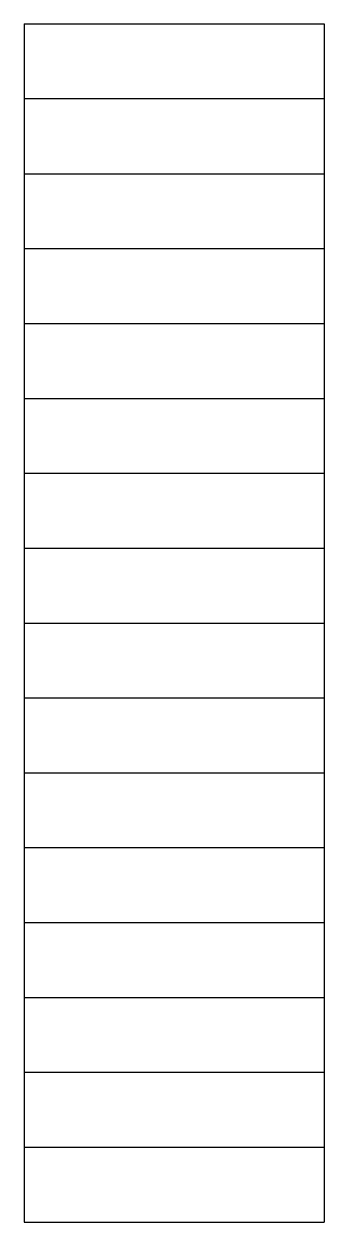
# Model space of a CAD drawing. Extents: x 0 to 200, y 0 to 800.
import ezdxf

# ---------------------------------------------------------------- set-up
doc = ezdxf.new("R2010")
doc.units = 0
doc.header["$MEASUREMENT"] = 0
doc.layers.add('MODELSKETCH_VISIBLE', color=7, linetype='CONTINUOUS')

msp = doc.modelspace()

# ---------------------------------------------------------------- linework, layer by layer
at = {"layer": 'MODELSKETCH_VISIBLE'}
for p, q in [((0, 800), (0, 0)), ((0, 800), (200, 800)), ((200, 800), (200, 0)), ((200, 750), (0, 750)), ((0, 700), (200, 700)), ((0, 650), (200, 650)), ((0, 600), (200, 600)), ((0, 550), (200, 550)), ((0, 500), (200, 500)), ((0, 450), (200, 450)), ((0, 400), (200, 400)), ((0, 350), (200, 350)), ((0, 300), (200, 300)), ((0, 250), (200, 250)), ((0, 200), (200, 200)), ((0, 150), (200, 150)), ((0, 100), (200, 100)), ((0, 50), (200, 50)), ((0, 0), (200, 0))]:
    msp.add_line(p, q, dxfattribs=at)

doc.saveas('drawing.dxf')
